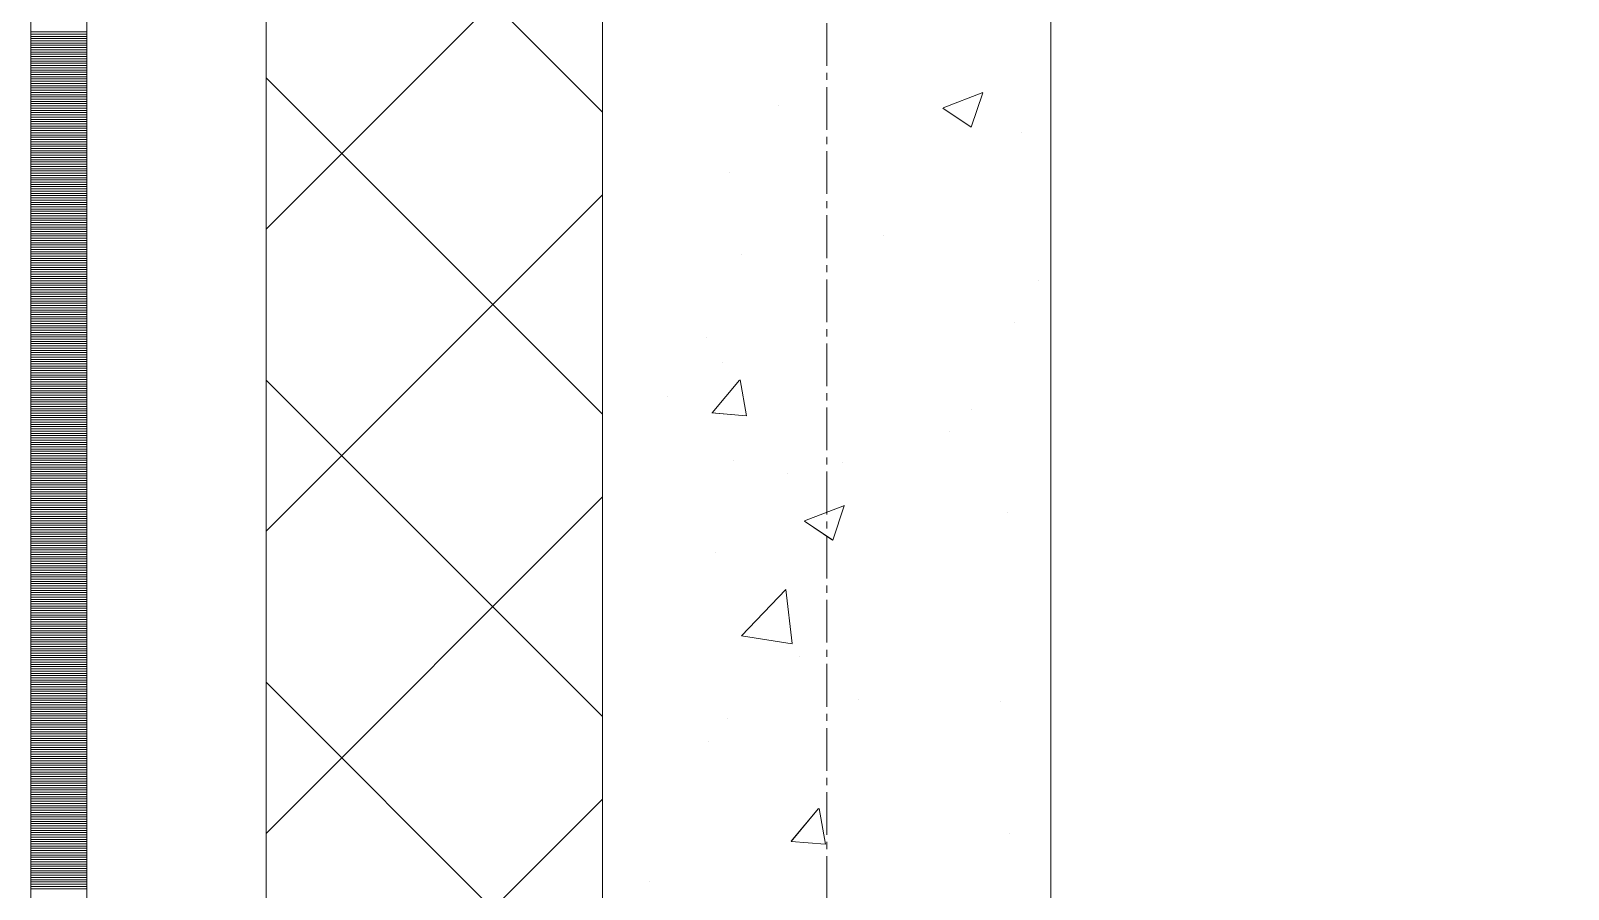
# Model space of a CAD drawing. Header units: millimetres. Extents: x 470010 to 1231400, y -134005 to 421770.
# Drawn here: x 672519 to 673204, y -26353 to -25970 of the extents above; entities that cross this region are included whole.
import ezdxf
from ezdxf.enums import TextEntityAlignment as Align

# ---------------------------------------------------------------- set-up
doc = ezdxf.new("R2010")
doc.units = ezdxf.units.MM
doc.linetypes.add('CENTER2', pattern=[28.575, 19.05, -3.175, 3.175, -3.175])
doc.linetypes.add('DASHED', pattern=[19.05, 12.7, -6.35])
doc.layers.get('Defpoints').update_dxf_attribs({"color": 140})
doc.layers.add('АР_Делит', color=120, linetype='Continuous', lineweight=0, plot=False)
for name, color, linetype, lineweight in [('АР_Стены ПЕНОблок', 52, 'Continuous', 20), ('АР_Тонкая', 254, 'Continuous', 5), ('АР_Утеплитель', 31, 'Continuous', 0), ('АР_Штриховка', 8, 'Continuous', 0)]:
    doc.layers.add(name, color=color, linetype=linetype, lineweight=lineweight)
doc.layers.add('РД_Оси_100', color=7, linetype='Continuous', lineweight=0, true_color=0x525252)
doc.styles.add('style1', font='ARIALN.TTF')

# ---------------------------------------------------------------- blocks, each defined once
blk = doc.blocks.new('СОШ_2200_АР_ОСИ_М100_28.05.24')
at = {"layer": 'АР_Делит', "color": 251, "linetype": 'DASHED', "true_color": 0x636466}
blk.add_lwpolyline([(114955, 135155), (114955, -355), (93595.036, -355), (93595.036, 13855), (94145, 13855), (94145, 68320), (66055, 68320), (66055, 13857.73), (83455, 13857.73), (83455, -355), (45245, -355), (45245, 13145), (44695, 13145), (44695, 26755), (45245, 26755), (45245, 68320), (20455, 68320), (20455, 26755), (27955, 26755), (27955, 13145), (-355, 13145), (-355, 100855)], dxfattribs=at)
at = {"layer": 'РД_Оси_100', "color": 251, "linetype": 'CENTER2', "true_color": 0x636466}
blk.add_line((0, -6155), (0, 139938.679), dxfattribs=at)
blk = doc.blocks.new('A$C9108343f')
at = {"layer": 'АР_Стены ПЕНОблок', "color": 18, "linetype": 'Continuous', "lineweight": 20, "true_color": 0x000000}
for p, q in [((7054.96, 97555), (7054.96, 21355)), ((7254.96, 21355), (7254.96, 97555))]:
    blk.add_line(p, q, dxfattribs=at)
at = {"layer": 'АР_Тонкая', "color": 18, "linetype": 'Continuous', "lineweight": 5, "true_color": 0x000000}
for p, q in [((6799.96, 97555), (6799.96, 21355)), ((6824.96, 97555), (6824.96, 21355)), ((6824.96, 21355), (6824.96, 97555)), ((6904.96, 21355), (6904.96, 97555))]:
    blk.add_line(p, q, dxfattribs=at)
at = {"layer": 'АР_Утеплитель', "color": 18, "linetype": 'Continuous', "lineweight": 0, "true_color": 0x000000}
for p, q in [((6904.96, 97555), (6904.96, 21355)), ((7054.96, 21355), (7054.96, 97555))]:
    blk.add_line(p, q, dxfattribs=at)
at = {"layer": 'АР_Штриховка', "color": 18, "linetype": 'Continuous', "lineweight": 0, "true_color": 0x000000}
for p, q in [((7054.96, 74359.94), (6904.96, 74509.94)), ((6904.96, 74307.8), (7054.96, 74457.8)), ((6799.96, 74395.75), (6824.96, 74395.75)), ((6799.96, 74394.75), (6824.96, 74394.75)), ((6799.96, 74393.75), (6824.96, 74393.75)), ((6799.96, 74392.75), (6824.96, 74392.75)), ((6799.96, 74391.75), (6824.96, 74391.75)), ((6799.96, 74390.75), (6824.96, 74390.75)), ((6799.96, 74389.75), (6824.96, 74389.75)), ((6799.96, 74388.75), (6824.96, 74388.75)), ((6799.96, 74387.75), (6824.96, 74387.75)), ((6799.96, 74386.75), (6824.96, 74386.75)), ((6799.96, 74385.75), (6824.96, 74385.75)), ((6799.96, 74384.75), (6824.96, 74384.75)), ((6799.96, 74383.75), (6824.96, 74383.75)), ((6799.96, 74382.75), (6824.96, 74382.75)), ((6799.96, 74381.75), (6824.96, 74381.75)), ((6799.96, 74380.75), (6824.96, 74380.75)), ((6799.96, 74379.75), (6824.96, 74379.75)), ((6799.96, 74378.75), (6824.96, 74378.75)), ((6799.96, 74377.75), (6824.96, 74377.75)), ((6799.96, 74376.75), (6824.96, 74376.75)), ((6799.96, 74375.75), (6824.96, 74375.75)), ((6799.96, 74374.75), (6824.96, 74374.75)), ((7054.96, 74225.24), (6904.96, 74375.24)), ((6799.96, 74373.75), (6824.96, 74373.75)), ((6799.96, 74372.75), (6824.96, 74372.75)), ((6799.96, 74371.75), (6824.96, 74371.75)), ((6799.96, 74370.75), (6824.96, 74370.75)), ((6799.96, 74369.75), (6824.96, 74369.75)), ((6799.96, 74368.75), (6824.96, 74368.75)), ((6799.96, 74367.75), (6824.96, 74367.75)), ((7206.85, 74361.93), (7224.64, 74368.76)), ((7219.43, 74353.25), (7224.58, 74368.6)), ((6799.96, 74366.75), (6824.96, 74366.75)), ((6799.96, 74365.75), (6824.96, 74365.75)), ((6799.96, 74364.75), (6824.96, 74364.75)), ((6799.96, 74363.75), (6824.96, 74363.75)), ((6799.96, 74362.75), (6824.96, 74362.75)), ((6799.96, 74361.75), (6824.96, 74361.75)), ((6799.96, 74360.75), (6824.96, 74360.75)), ((7133.36, 74362.78), (7133.36, 74362.78)), ((7206.78, 74361.78), (7219.42, 74353.26)), ((6799.96, 74359.75), (6824.96, 74359.75)), ((6799.96, 74358.75), (6824.96, 74358.75)), ((6799.96, 74357.75), (6824.96, 74357.75)), ((6799.96, 74356.75), (6824.96, 74356.75)), ((6799.96, 74355.75), (6824.96, 74355.75)), ((6799.96, 74354.75), (6824.96, 74354.75)), ((6799.96, 74353.75), (6824.96, 74353.75)), ((6799.96, 74352.75), (6824.96, 74352.75)), ((6799.96, 74351.75), (6824.96, 74351.75)), ((6799.96, 74350.75), (6824.96, 74350.75)), ((6799.96, 74349.75), (6824.96, 74349.75)), ((6799.96, 74348.75), (6824.96, 74348.75)), ((6799.96, 74347.75), (6824.96, 74347.75)), ((7241.9, 74350.75), (7241.9, 74350.75)), ((6799.96, 74346.75), (6824.96, 74346.75)), ((6799.96, 74345.75), (6824.96, 74345.75)), ((6799.96, 74344.75), (6824.96, 74344.75)), ((6799.96, 74343.75), (6824.96, 74343.75)), ((6799.96, 74342.75), (6824.96, 74342.75)), ((6799.96, 74341.75), (6824.96, 74341.75)), ((6799.96, 74340.75), (6824.96, 74340.75)), ((6799.96, 74339.75), (6824.96, 74339.75)), ((6799.96, 74338.75), (6824.96, 74338.75)), ((6799.96, 74337.75), (6824.96, 74337.75)), ((6799.96, 74336.75), (6824.96, 74336.75)), ((6799.96, 74335.75), (6824.96, 74335.75)), ((6799.96, 74334.75), (6824.96, 74334.75)), ((6799.96, 74333.75), (6824.96, 74333.75)), ((6799.96, 74332.75), (6824.96, 74332.75)), ((6799.96, 74331.75), (6824.96, 74331.75)), ((6799.96, 74330.75), (6824.96, 74330.75)), ((6799.96, 74329.75), (6824.96, 74329.75)), ((6799.96, 74328.75), (6824.96, 74328.75)), ((6799.96, 74327.75), (6824.96, 74327.75)), ((6799.96, 74326.75), (6824.96, 74326.75)), ((7111.49, 74332.86), (7111.49, 74332.86)), ((6799.96, 74325.75), (6824.96, 74325.75)), ((6799.96, 74324.75), (6824.96, 74324.75)), ((6799.96, 74323.75), (6824.96, 74323.75)), ((6799.96, 74322.75), (6824.96, 74322.75)), ((6799.96, 74321.75), (6824.96, 74321.75)), ((6799.96, 74320.75), (6824.96, 74320.75)), ((6799.96, 74319.75), (6824.96, 74319.75)), ((6904.96, 74173.1), (7054.96, 74323.1)), ((6799.96, 74318.75), (6824.96, 74318.75)), ((6799.96, 74317.75), (6824.96, 74317.75)), ((6799.96, 74316.75), (6824.96, 74316.75)), ((6799.96, 74315.75), (6824.96, 74315.75)), ((6799.96, 74314.75), (6824.96, 74314.75)), ((6799.96, 74313.75), (6824.96, 74313.75)), ((6799.96, 74312.75), (6824.96, 74312.75)), ((6799.96, 74311.75), (6824.96, 74311.75)), ((6799.96, 74310.75), (6824.96, 74310.75)), ((6799.96, 74309.75), (6824.96, 74309.75)), ((6799.96, 74308.75), (6824.96, 74308.75)), ((6799.96, 74307.75), (6824.96, 74307.75)), ((6799.96, 74306.75), (6824.96, 74306.75)), ((6799.96, 74305.75), (6824.96, 74305.75)), ((6799.96, 74304.75), (6824.96, 74304.75)), ((6799.96, 74303.75), (6824.96, 74303.75)), ((6799.96, 74302.75), (6824.96, 74302.75)), ((6799.96, 74301.75), (6824.96, 74301.75)), ((6799.96, 74300.75), (6824.96, 74300.75)), ((6799.96, 74299.75), (6824.96, 74299.75)), ((7180.37, 74305.01), (7180.37, 74305.01)), ((6799.96, 74298.75), (6824.96, 74298.75)), ((6799.96, 74297.75), (6824.96, 74297.75)), ((6799.96, 74296.75), (6824.96, 74296.75)), ((6799.96, 74295.75), (6824.96, 74295.75)), ((6799.96, 74294.75), (6824.96, 74294.75)), ((6799.96, 74293.75), (6824.96, 74293.75)), ((6799.96, 74292.75), (6824.96, 74292.75)), ((7116.78, 74296.64), (7116.78, 74296.64)), ((6799.96, 74291.75), (6824.96, 74291.75)), ((6799.96, 74290.75), (6824.96, 74290.75)), ((6799.96, 74289.75), (6824.96, 74289.75)), ((6799.96, 74288.75), (6824.96, 74288.75)), ((6799.96, 74287.75), (6824.96, 74287.75)), ((6799.96, 74286.75), (6824.96, 74286.75)), ((6799.96, 74285.75), (6824.96, 74285.75)), ((6799.96, 74284.75), (6824.96, 74284.75)), ((6799.96, 74283.75), (6824.96, 74283.75)), ((6799.96, 74282.75), (6824.96, 74282.75)), ((6799.96, 74281.75), (6824.96, 74281.75)), ((6799.96, 74280.75), (6824.96, 74280.75)), ((6799.96, 74279.75), (6824.96, 74279.75)), ((6799.96, 74278.75), (6824.96, 74278.75)), ((7249.3, 74284.95), (7249.3, 74284.95)), ((6799.96, 74277.75), (6824.96, 74277.75)), ((6799.96, 74276.75), (6824.96, 74276.75)), ((6799.96, 74275.75), (6824.96, 74275.75)), ((6799.96, 74274.75), (6824.96, 74274.75)), ((6799.96, 74273.75), (6824.96, 74273.75)), ((6799.96, 74272.75), (6824.96, 74272.75)), ((6799.96, 74271.75), (6824.96, 74271.75)), ((6799.96, 74270.75), (6824.96, 74270.75)), ((6799.96, 74269.75), (6824.96, 74269.75)), ((6799.96, 74268.75), (6824.96, 74268.75)), ((6799.96, 74267.75), (6824.96, 74267.75)), ((6799.96, 74266.75), (6824.96, 74266.75)), ((6799.96, 74265.75), (6824.96, 74265.75)), ((6799.96, 74264.75), (6824.96, 74264.75)), ((7238.81, 74266.19), (7238.81, 74266.19)), ((6799.96, 74263.75), (6824.96, 74263.75)), ((6799.96, 74262.75), (6824.96, 74262.75)), ((6799.96, 74261.75), (6824.96, 74261.75)), ((6799.96, 74260.75), (6824.96, 74260.75)), ((6799.96, 74259.75), (6824.96, 74259.75)), ((6799.96, 74258.75), (6824.96, 74258.75)), ((7101.17, 74259.52), (7101.17, 74259.52)), ((6799.96, 74257.75), (6824.96, 74257.75)), ((6799.96, 74256.75), (6824.96, 74256.75)), ((6799.96, 74255.75), (6824.96, 74255.75)), ((6799.96, 74254.75), (6824.96, 74254.75)), ((6799.96, 74253.75), (6824.96, 74253.75)), ((6799.96, 74252.75), (6824.96, 74252.75)), ((6799.96, 74251.75), (6824.96, 74251.75)), ((6799.96, 74250.75), (6824.96, 74250.75)), ((6799.96, 74249.75), (6824.96, 74249.75)), ((6799.96, 74248.75), (6824.96, 74248.75)), ((6799.96, 74247.75), (6824.96, 74247.75)), ((6799.96, 74246.75), (6824.96, 74246.75)), ((6799.96, 74245.75), (6824.96, 74245.75)), ((6799.96, 74244.75), (6824.96, 74244.75)), ((7108.4, 74248.31), (7108.4, 74248.31)), ((6799.96, 74243.75), (6824.96, 74243.75)), ((6799.96, 74242.75), (6824.96, 74242.75)), ((6799.96, 74241.75), (6824.96, 74241.75)), ((6799.96, 74240.75), (6824.96, 74240.75)), ((6799.96, 74239.75), (6824.96, 74239.75)), ((6799.96, 74238.75), (6824.96, 74238.75)), ((6799.96, 74237.75), (6824.96, 74237.75)), ((7054.96, 74090.53), (6904.96, 74240.53)), ((7103.8, 74225.92), (7116.04, 74240.51)), ((7119.23, 74224.63), (7116.3, 74240.55)), ((6799.96, 74236.75), (6824.96, 74236.75)), ((6799.96, 74235.75), (6824.96, 74235.75)), ((6799.96, 74234.75), (6824.96, 74234.75)), ((6799.96, 74233.75), (6824.96, 74233.75)), ((6799.96, 74232.75), (6824.96, 74232.75)), ((6799.96, 74231.75), (6824.96, 74231.75)), ((6799.96, 74230.75), (6824.96, 74230.75)), ((7083.9, 74232.99), (7083.9, 74232.99)), ((6799.96, 74229.75), (6824.96, 74229.75)), ((6799.96, 74228.75), (6824.96, 74228.75)), ((6799.96, 74227.75), (6824.96, 74227.75)), ((6799.96, 74226.75), (6824.96, 74226.75)), ((6799.96, 74225.75), (6824.96, 74225.75)), ((6799.96, 74224.75), (6824.96, 74224.75)), ((6799.96, 74223.75), (6824.96, 74223.75)), ((7103.8, 74225.91), (7118.98, 74224.59)), ((7219.49, 74227.26), (7219.49, 74227.26)), ((6799.96, 74222.75), (6824.96, 74222.75)), ((6799.96, 74221.75), (6824.96, 74221.75)), ((6799.96, 74220.75), (6824.96, 74220.75)), ((6799.96, 74219.75), (6824.96, 74219.75)), ((6799.96, 74218.75), (6824.96, 74218.75)), ((6799.96, 74217.75), (6824.96, 74217.75)), ((6799.96, 74216.75), (6824.96, 74216.75)), ((7209.75, 74217.5), (7209.75, 74217.5)), ((6799.96, 74215.75), (6824.96, 74215.75)), ((6799.96, 74214.75), (6824.96, 74214.75)), ((6799.96, 74213.75), (6824.96, 74213.75)), ((6799.96, 74212.75), (6824.96, 74212.75)), ((6799.96, 74211.75), (6824.96, 74211.75)), ((6799.96, 74210.75), (6824.96, 74210.75)), ((6799.96, 74209.75), (6824.96, 74209.75)), ((6799.96, 74208.75), (6824.96, 74208.75)), ((6799.96, 74207.75), (6824.96, 74207.75)), ((6799.96, 74206.75), (6824.96, 74206.75)), ((6799.96, 74205.75), (6824.96, 74205.75)), ((6799.96, 74204.75), (6824.96, 74204.75)), ((6799.96, 74203.75), (6824.96, 74203.75)), ((7113.55, 74204.83), (7113.55, 74204.83)), ((7162.03, 74203.75), (7162.03, 74203.75)), ((6799.96, 74202.75), (6824.96, 74202.75)), ((6799.96, 74201.75), (6824.96, 74201.75)), ((6799.96, 74200.75), (6824.96, 74200.75)), ((6799.96, 74199.75), (6824.96, 74199.75)), ((6799.96, 74198.75), (6824.96, 74198.75)), ((6799.96, 74197.75), (6824.96, 74197.75)), ((6799.96, 74196.75), (6824.96, 74196.75)), ((7137.45, 74198.87), (7137.45, 74198.87)), ((6799.96, 74195.75), (6824.96, 74195.75)), ((6799.96, 74194.75), (6824.96, 74194.75)), ((6799.96, 74193.75), (6824.96, 74193.75)), ((6799.96, 74192.75), (6824.96, 74192.75)), ((6799.96, 74191.75), (6824.96, 74191.75)), ((6799.96, 74190.75), (6824.96, 74190.75)), ((6799.96, 74189.75), (6824.96, 74189.75)), ((6799.96, 74188.75), (6824.96, 74188.75)), ((6799.96, 74187.75), (6824.96, 74187.75)), ((6799.96, 74186.75), (6824.96, 74186.75)), ((6799.96, 74185.75), (6824.96, 74185.75)), ((6799.96, 74184.75), (6824.96, 74184.75)), ((6799.96, 74183.75), (6824.96, 74183.75)), ((6799.96, 74182.75), (6824.96, 74182.75)), ((6904.96, 74038.39), (7054.96, 74188.39)), ((7145.05, 74177.74), (7162.84, 74184.57)), ((7157.63, 74169.06), (7162.78, 74184.41)), ((6799.96, 74181.75), (6824.96, 74181.75)), ((6799.96, 74180.75), (6824.96, 74180.75)), ((6799.96, 74179.75), (6824.96, 74179.75)), ((6799.96, 74178.75), (6824.96, 74178.75)), ((6799.96, 74177.75), (6824.96, 74177.75)), ((6799.96, 74176.75), (6824.96, 74176.75)), ((6799.96, 74175.75), (6824.96, 74175.75)), ((7144.98, 74177.59), (7157.62, 74169.07)), ((7235.72, 74181.64), (7235.72, 74181.64)), ((6799.96, 74174.75), (6824.96, 74174.75)), ((6799.96, 74173.75), (6824.96, 74173.75)), ((6799.96, 74172.75), (6824.96, 74172.75)), ((6799.96, 74171.75), (6824.96, 74171.75)), ((6799.96, 74170.75), (6824.96, 74170.75)), ((6799.96, 74169.75), (6824.96, 74169.75)), ((6799.96, 74168.75), (6824.96, 74168.75)), ((6799.96, 74167.75), (6824.96, 74167.75)), ((6799.96, 74166.75), (6824.96, 74166.75)), ((6799.96, 74165.75), (6824.96, 74165.75)), ((6799.96, 74164.75), (6824.96, 74164.75)), ((6799.96, 74163.75), (6824.96, 74163.75)), ((6799.96, 74162.75), (6824.96, 74162.75)), ((7105.31, 74163.75), (7105.31, 74163.75)), ((6799.96, 74161.75), (6824.96, 74161.75)), ((6799.96, 74160.75), (6824.96, 74160.75)), ((6799.96, 74159.75), (6824.96, 74159.75)), ((6799.96, 74158.75), (6824.96, 74158.75)), ((6799.96, 74157.75), (6824.96, 74157.75)), ((6799.96, 74156.75), (6824.96, 74156.75)), ((6799.96, 74155.75), (6824.96, 74155.75)), ((6799.96, 74154.75), (6824.96, 74154.75)), ((6799.96, 74153.75), (6824.96, 74153.75)), ((6799.96, 74152.75), (6824.96, 74152.75)), ((6799.96, 74151.75), (6824.96, 74151.75)), ((6799.96, 74150.75), (6824.96, 74150.75)), ((6799.96, 74149.75), (6824.96, 74149.75)), ((6799.96, 74148.75), (6824.96, 74148.75)), ((6799.96, 74147.75), (6824.96, 74147.75)), ((6799.96, 74146.75), (6824.96, 74146.75)), ((6799.96, 74145.75), (6824.96, 74145.75)), ((6799.96, 74144.75), (6824.96, 74144.75)), ((6799.96, 74143.75), (6824.96, 74143.75)), ((6799.96, 74142.75), (6824.96, 74142.75)), ((6799.96, 74141.75), (6824.96, 74141.75)), ((7116.94, 74126.55), (7136.72, 74147.17)), ((7139.6, 74123.05), (7136.79, 74147.17)), ((6799.96, 74140.75), (6824.96, 74140.75)), ((6799.96, 74139.75), (6824.96, 74139.75)), ((6799.96, 74138.75), (6824.96, 74138.75)), ((6799.96, 74137.75), (6824.96, 74137.75)), ((6799.96, 74136.75), (6824.96, 74136.75)), ((6799.96, 74135.75), (6824.96, 74135.75)), ((6799.96, 74134.75), (6824.96, 74134.75)), ((6799.96, 74133.75), (6824.96, 74133.75)), ((6799.96, 74132.75), (6824.96, 74132.75)), ((6799.96, 74131.75), (6824.96, 74131.75)), ((6799.96, 74130.75), (6824.96, 74130.75)), ((6799.96, 74129.75), (6824.96, 74129.75)), ((6799.96, 74128.75), (6824.96, 74128.75)), ((6799.96, 74127.75), (6824.96, 74127.75)), ((6799.96, 74126.75), (6824.96, 74126.75)), ((6799.96, 74125.75), (6824.96, 74125.75)), ((6799.96, 74124.75), (6824.96, 74124.75)), ((6799.96, 74123.75), (6824.96, 74123.75)), ((6799.96, 74122.75), (6824.96, 74122.75)), ((6799.96, 74121.75), (6824.96, 74121.75)), ((6799.96, 74120.75), (6824.96, 74120.75)), ((7116.99, 74126.44), (7139.58, 74122.93)), ((6799.96, 74119.75), (6824.96, 74119.75)), ((6799.96, 74118.75), (6824.96, 74118.75)), ((6799.96, 74117.75), (6824.96, 74117.75)), ((6799.96, 74116.75), (6824.96, 74116.75)), ((6799.96, 74115.75), (6824.96, 74115.75)), ((6799.96, 74114.75), (6824.96, 74114.75)), ((7142.93, 74117.32), (7142.93, 74117.32)), ((6799.96, 74113.75), (6824.96, 74113.75)), ((6799.96, 74112.75), (6824.96, 74112.75)), ((6799.96, 74111.75), (6824.96, 74111.75)), ((6799.96, 74110.75), (6824.96, 74110.75)), ((6799.96, 74109.75), (6824.96, 74109.75)), ((6799.96, 74108.75), (6824.96, 74108.75)), ((6799.96, 74107.75), (6824.96, 74107.75)), ((6799.96, 74106.75), (6824.96, 74106.75)), ((6799.96, 74105.75), (6824.96, 74105.75)), ((6799.96, 74104.75), (6824.96, 74104.75)), ((6799.96, 74103.75), (6824.96, 74103.75)), ((6799.96, 74102.75), (6824.96, 74102.75)), ((6799.96, 74101.75), (6824.96, 74101.75)), ((6799.96, 74100.75), (6824.96, 74100.75)), ((7054.96, 73955.83), (6904.96, 74105.83)), ((6799.96, 74099.75), (6824.96, 74099.75)), ((6799.96, 74098.75), (6824.96, 74098.75)), ((6799.96, 74097.75), (6824.96, 74097.75)), ((6799.96, 74096.75), (6824.96, 74096.75)), ((6799.96, 74095.75), (6824.96, 74095.75)), ((6799.96, 74094.75), (6824.96, 74094.75)), ((6799.96, 74093.75), (6824.96, 74093.75)), ((7168.95, 74098.15), (7168.95, 74098.15)), ((7232.63, 74097.08), (7232.63, 74097.08)), ((6799.96, 74092.75), (6824.96, 74092.75)), ((6799.96, 74091.75), (6824.96, 74091.75)), ((6799.96, 74090.75), (6824.96, 74090.75)), ((6799.96, 74089.75), (6824.96, 74089.75)), ((6799.96, 74088.75), (6824.96, 74088.75)), ((6799.96, 74087.75), (6824.96, 74087.75)), ((6799.96, 74086.75), (6824.96, 74086.75)), ((7110.91, 74089.44), (7110.91, 74089.44)), ((6799.96, 74085.75), (6824.96, 74085.75)), ((6799.96, 74084.75), (6824.96, 74084.75)), ((6799.96, 74083.75), (6824.96, 74083.75)), ((6799.96, 74082.75), (6824.96, 74082.75)), ((6799.96, 74081.75), (6824.96, 74081.75)), ((6799.96, 74080.75), (6824.96, 74080.75)), ((6799.96, 74079.75), (6824.96, 74079.75)), ((6799.96, 74078.75), (6824.96, 74078.75)), ((6799.96, 74077.75), (6824.96, 74077.75)), ((6799.96, 74076.75), (6824.96, 74076.75)), ((6799.96, 74075.75), (6824.96, 74075.75)), ((6799.96, 74074.75), (6824.96, 74074.75)), ((6799.96, 74073.75), (6824.96, 74073.75)), ((6799.96, 74072.75), (6824.96, 74072.75)), ((7102.22, 74079.2), (7102.22, 74079.2)), ((6799.96, 74071.75), (6824.96, 74071.75)), ((6799.96, 74070.75), (6824.96, 74070.75)), ((6799.96, 74069.75), (6824.96, 74069.75)), ((6799.96, 74068.75), (6824.96, 74068.75)), ((6799.96, 74067.75), (6824.96, 74067.75)), ((6799.96, 74066.75), (6824.96, 74066.75)), ((6799.96, 74065.75), (6824.96, 74065.75)), ((6799.96, 74064.75), (6824.96, 74064.75)), ((6799.96, 74063.75), (6824.96, 74063.75)), ((6799.96, 74062.75), (6824.96, 74062.75)), ((6799.96, 74061.75), (6824.96, 74061.75)), ((6799.96, 74060.75), (6824.96, 74060.75)), ((6799.96, 74059.75), (6824.96, 74059.75)), ((6799.96, 74058.75), (6824.96, 74058.75)), ((6799.96, 74057.75), (6824.96, 74057.75)), ((6799.96, 74056.75), (6824.96, 74056.75)), ((6799.96, 74055.75), (6824.96, 74055.75)), ((6799.96, 74054.75), (6824.96, 74054.75)), ((6799.96, 74053.75), (6824.96, 74053.75)), ((6799.96, 74052.75), (6824.96, 74052.75)), ((6904.96, 73903.69), (7054.96, 74053.69)), ((6799.96, 74051.75), (6824.96, 74051.75)), ((6799.96, 74050.75), (6824.96, 74050.75)), ((6799.96, 74049.75), (6824.96, 74049.75)), ((6799.96, 74048.75), (6824.96, 74048.75)), ((6799.96, 74047.75), (6824.96, 74047.75)), ((6799.96, 74046.75), (6824.96, 74046.75)), ((6799.96, 74045.75), (6824.96, 74045.75)), ((7139.04, 74034.86), (7151.29, 74049.45)), ((7154.48, 74033.58), (7151.54, 74049.5)), ((6799.96, 74044.75), (6824.96, 74044.75)), ((6799.96, 74043.75), (6824.96, 74043.75)), ((6799.96, 74042.75), (6824.96, 74042.75)), ((6799.96, 74041.75), (6824.96, 74041.75)), ((6799.96, 74040.75), (6824.96, 74040.75)), ((6799.96, 74039.75), (6824.96, 74039.75)), ((6799.96, 74038.75), (6824.96, 74038.75)), ((6799.96, 74037.75), (6824.96, 74037.75)), ((6799.96, 74036.75), (6824.96, 74036.75)), ((6799.96, 74035.75), (6824.96, 74035.75)), ((6799.96, 74034.75), (6824.96, 74034.75)), ((6799.96, 74033.75), (6824.96, 74033.75)), ((6799.96, 74032.75), (6824.96, 74032.75)), ((6799.96, 74031.75), (6824.96, 74031.75)), ((7139.04, 74034.86), (7154.22, 74033.53)), ((7236.52, 74038.25), (7236.52, 74038.25)), ((6799.96, 74030.75), (6824.96, 74030.75)), ((6799.96, 74029.75), (6824.96, 74029.75)), ((6799.96, 74028.75), (6824.96, 74028.75)), ((6799.96, 74027.75), (6824.96, 74027.75)), ((6799.96, 74026.75), (6824.96, 74026.75)), ((6799.96, 74025.75), (6824.96, 74025.75)), ((6799.96, 74024.75), (6824.96, 74024.75)), ((6799.96, 74023.75), (6824.96, 74023.75)), ((6799.96, 74022.75), (6824.96, 74022.75)), ((6799.96, 74021.75), (6824.96, 74021.75)), ((6799.96, 74020.75), (6824.96, 74020.75)), ((6799.96, 74019.75), (6824.96, 74019.75)), ((6799.96, 74018.75), (6824.96, 74018.75)), ((6799.96, 74017.75), (6824.96, 74017.75)), ((6799.96, 74016.75), (6824.96, 74016.75)), ((6799.96, 74015.75), (6824.96, 74015.75)), ((6799.96, 74014.75), (6824.96, 74014.75)), ((6799.96, 74013.75), (6824.96, 74013.75)), ((7076.11, 74017.13), (7076.11, 74017.13))]:
    blk.add_line(p, q, dxfattribs=at)
at = {"layer": 'РД_Оси_100'}
blk.add_blockref('СОШ_2200_АР_ОСИ_М100_28.05.24', (7154.96, 6755), dxfattribs=at)
at = {"layer": 'Defpoints', "color": 18, "true_color": 0x000000, "style": 'style1'}
for p in [(143949.34, 316089.12), (143974.98, 281639.5), (143890.4, 273244.71), (143839.99, 264276.81), (143967.75, 254892.38), (12251.96, 104178.14), (12382.58, 96023.14)]:
    blk.add_attdef('АР-ПОМЕЩЕНИЕ:НАИМЕНОВАНИЕ', text='', height=100, dxfattribs=at).set_placement(p, align=Align.MIDDLE)
at = {"layer": 'Defpoints', "color": 18, "true_color": 0x000000, "style": 'style1', "flags": 8}
for p in [(143951.3, 279099.09), (143848.34, 269251.11), (143875.33, 260094.25), (144049.74, 250824.7), (163419.28, 238153.36), (155897.46, 237965.97), (183037.2, 237965.97), (143342.94, 237876.19)]:
    blk.add_attdef('АР-ПОМЕЩЕНИЕ:НАИМЕНОВАНИЕ', text='', height=100, dxfattribs=at).set_placement(p, align=Align.MIDDLE)

msp = doc.modelspace()

# ---------------------------------------------------------------- linework, layer by layer
at = {"layer": 'АР_Стены ПЕНОблок', "color": 18, "linetype": 'Continuous', "lineweight": 20, "true_color": 0x000000}
for p, q in [((672773.57, -2811.242), (672773.57, -79011.242)), ((672973.57, -79011.242), (672973.57, -2811.242))]:
    msp.add_line(p, q, dxfattribs=at)
at = {"layer": 'АР_Тонкая', "color": 18, "linetype": 'Continuous', "lineweight": 5, "true_color": 0x000000}
for p, q in [((672518.57, -2811.242), (672518.57, -79011.242)), ((672543.57, -2811.242), (672543.57, -79011.242)), ((672543.57, -79011.242), (672543.57, -2811.242)), ((672623.57, -79011.242), (672623.57, -2811.242))]:
    msp.add_line(p, q, dxfattribs=at)
at = {"layer": 'АР_Утеплитель', "color": 18, "linetype": 'Continuous', "lineweight": 0, "true_color": 0x000000}
for p, q in [((672623.57, -2811.242), (672623.57, -79011.242)), ((672773.57, -79011.242), (672773.57, -2811.242))]:
    msp.add_line(p, q, dxfattribs=at)
at = {"layer": 'АР_Штриховка', "color": 18, "linetype": 'Continuous', "lineweight": 0, "true_color": 0x000000}
for p, q in [((672773.57, -26006.303), (672623.57, -25856.303)), ((672623.57, -26058.439), (672773.57, -25908.439)), ((672518.57, -25970.492), (672543.57, -25970.492)), ((672518.57, -25971.492), (672543.57, -25971.492)), ((672518.57, -25972.492), (672543.57, -25972.492)), ((672518.57, -25973.492), (672543.57, -25973.492)), ((672518.57, -25974.492), (672543.57, -25974.492)), ((672518.57, -25975.492), (672543.57, -25975.492)), ((672518.57, -25976.492), (672543.57, -25976.492)), ((672518.57, -25977.492), (672543.57, -25977.492)), ((672518.57, -25978.492), (672543.57, -25978.492)), ((672518.57, -25979.492), (672543.57, -25979.492)), ((672518.57, -25980.492), (672543.57, -25980.492)), ((672518.57, -25981.492), (672543.57, -25981.492)), ((672518.57, -25982.492), (672543.57, -25982.492)), ((672518.57, -25983.492), (672543.57, -25983.492)), ((672518.57, -25984.492), (672543.57, -25984.492)), ((672518.57, -25985.492), (672543.57, -25985.492)), ((672518.57, -25986.492), (672543.57, -25986.492)), ((672518.57, -25987.492), (672543.57, -25987.492)), ((672518.57, -25988.492), (672543.57, -25988.492)), ((672518.57, -25989.492), (672543.57, -25989.492)), ((672518.57, -25990.492), (672543.57, -25990.492)), ((672518.57, -25991.492), (672543.57, -25991.492)), ((672518.57, -25992.492), (672543.57, -25992.492)), ((672518.57, -25993.492), (672543.57, -25993.492)), ((672518.57, -25994.492), (672543.57, -25994.492)), ((672518.57, -25995.492), (672543.57, -25995.492)), ((672773.57, -26141.006), (672623.57, -25991.006)), ((672518.57, -25996.492), (672543.57, -25996.492)), ((672518.57, -25997.492), (672543.57, -25997.492)), ((672518.57, -25998.492), (672543.57, -25998.492)), ((672518.57, -25999.492), (672543.57, -25999.492)), ((672518.57, -26000.492), (672543.57, -26000.492)), ((672518.57, -26001.492), (672543.57, -26001.492)), ((672518.57, -26002.492), (672543.57, -26002.492)), ((672925.465, -26004.311), (672943.249, -25997.484)), ((672938.045, -26012.991), (672943.195, -25997.642)), ((672518.57, -26003.492), (672543.57, -26003.492)), ((672518.57, -26004.492), (672543.57, -26004.492)), ((672518.57, -26005.492), (672543.57, -26005.492)), ((672518.57, -26006.492), (672543.57, -26006.492)), ((672518.57, -26007.492), (672543.57, -26007.492)), ((672518.57, -26008.492), (672543.57, -26008.492)), ((672518.57, -26009.492), (672543.57, -26009.492)), ((672925.395, -26004.464), (672938.03, -26012.986)), ((672518.57, -26010.492), (672543.57, -26010.492)), ((672518.57, -26011.492), (672543.57, -26011.492)), ((672518.57, -26012.492), (672543.57, -26012.492)), ((672518.57, -26013.492), (672543.57, -26013.492)), ((672518.57, -26014.492), (672543.57, -26014.492)), ((672518.57, -26015.492), (672543.57, -26015.492)), ((672518.57, -26016.492), (672543.57, -26016.492)), ((672518.57, -26017.492), (672543.57, -26017.492)), ((672518.57, -26018.492), (672543.57, -26018.492)), ((672518.57, -26019.492), (672543.57, -26019.492)), ((672518.57, -26020.492), (672543.57, -26020.492)), ((672518.57, -26021.492), (672543.57, -26021.492)), ((672518.57, -26022.492), (672543.57, -26022.492)), ((672518.57, -26023.492), (672543.57, -26023.492)), ((672518.57, -26024.492), (672543.57, -26024.492)), ((672518.57, -26025.492), (672543.57, -26025.492)), ((672518.57, -26026.492), (672543.57, -26026.492)), ((672518.57, -26027.492), (672543.57, -26027.492)), ((672518.57, -26028.492), (672543.57, -26028.492)), ((672518.57, -26029.492), (672543.57, -26029.492)), ((672518.57, -26030.492), (672543.57, -26030.492)), ((672518.57, -26031.492), (672543.57, -26031.492)), ((672518.57, -26032.492), (672543.57, -26032.492)), ((672518.57, -26033.492), (672543.57, -26033.492)), ((672518.57, -26034.492), (672543.57, -26034.492)), ((672518.57, -26035.492), (672543.57, -26035.492)), ((672518.57, -26036.492), (672543.57, -26036.492)), ((672518.57, -26037.492), (672543.57, -26037.492)), ((672518.57, -26038.492), (672543.57, -26038.492)), ((672518.57, -26039.492), (672543.57, -26039.492)), ((672518.57, -26040.492), (672543.57, -26040.492)), ((672518.57, -26041.492), (672543.57, -26041.492)), ((672518.57, -26042.492), (672543.57, -26042.492)), ((672518.57, -26043.492), (672543.57, -26043.492)), ((672623.57, -26193.143), (672773.57, -26043.143)), ((672518.57, -26044.492), (672543.57, -26044.492)), ((672518.57, -26045.492), (672543.57, -26045.492)), ((672518.57, -26046.492), (672543.57, -26046.492)), ((672518.57, -26047.492), (672543.57, -26047.492)), ((672518.57, -26048.492), (672543.57, -26048.492)), ((672518.57, -26049.492), (672543.57, -26049.492)), ((672518.57, -26050.492), (672543.57, -26050.492)), ((672518.57, -26051.492), (672543.57, -26051.492)), ((672518.57, -26052.492), (672543.57, -26052.492)), ((672518.57, -26053.492), (672543.57, -26053.492)), ((672518.57, -26054.492), (672543.57, -26054.492)), ((672518.57, -26055.492), (672543.57, -26055.492)), ((672518.57, -26056.492), (672543.57, -26056.492)), ((672518.57, -26057.492), (672543.57, -26057.492)), ((672518.57, -26058.492), (672543.57, -26058.492)), ((672518.57, -26059.492), (672543.57, -26059.492)), ((672518.57, -26060.492), (672543.57, -26060.492)), ((672518.57, -26061.492), (672543.57, -26061.492)), ((672518.57, -26062.492), (672543.57, -26062.492)), ((672518.57, -26063.492), (672543.57, -26063.492)), ((672518.57, -26064.492), (672543.57, -26064.492)), ((672518.57, -26065.492), (672543.57, -26065.492)), ((672518.57, -26066.492), (672543.57, -26066.492)), ((672518.57, -26067.492), (672543.57, -26067.492)), ((672518.57, -26068.492), (672543.57, -26068.492)), ((672518.57, -26069.492), (672543.57, -26069.492)), ((672518.57, -26070.492), (672543.57, -26070.492)), ((672518.57, -26071.492), (672543.57, -26071.492)), ((672518.57, -26072.492), (672543.57, -26072.492)), ((672518.57, -26073.492), (672543.57, -26073.492)), ((672518.57, -26074.492), (672543.57, -26074.492)), ((672518.57, -26075.492), (672543.57, -26075.492)), ((672518.57, -26076.492), (672543.57, -26076.492)), ((672518.57, -26077.492), (672543.57, -26077.492)), ((672518.57, -26078.492), (672543.57, -26078.492)), ((672518.57, -26079.492), (672543.57, -26079.492)), ((672518.57, -26080.492), (672543.57, -26080.492)), ((672518.57, -26081.492), (672543.57, -26081.492)), ((672518.57, -26082.492), (672543.57, -26082.492)), ((672518.57, -26083.492), (672543.57, -26083.492)), ((672518.57, -26084.492), (672543.57, -26084.492)), ((672518.57, -26085.492), (672543.57, -26085.492)), ((672518.57, -26086.492), (672543.57, -26086.492)), ((672518.57, -26087.492), (672543.57, -26087.492)), ((672518.57, -26088.492), (672543.57, -26088.492)), ((672518.57, -26089.492), (672543.57, -26089.492)), ((672518.57, -26090.492), (672543.57, -26090.492)), ((672518.57, -26091.492), (672543.57, -26091.492)), ((672518.57, -26092.492), (672543.57, -26092.492)), ((672518.57, -26093.492), (672543.57, -26093.492)), ((672518.57, -26094.492), (672543.57, -26094.492)), ((672518.57, -26095.492), (672543.57, -26095.492)), ((672518.57, -26096.492), (672543.57, -26096.492)), ((672518.57, -26097.492), (672543.57, -26097.492)), ((672518.57, -26098.492), (672543.57, -26098.492)), ((672518.57, -26099.492), (672543.57, -26099.492)), ((672518.57, -26100.492), (672543.57, -26100.492)), ((672518.57, -26101.492), (672543.57, -26101.492)), ((672518.57, -26102.492), (672543.57, -26102.492)), ((672518.57, -26103.492), (672543.57, -26103.492)), ((672518.57, -26104.492), (672543.57, -26104.492)), ((672518.57, -26105.492), (672543.57, -26105.492)), ((672518.57, -26106.492), (672543.57, -26106.492)), ((672518.57, -26107.492), (672543.57, -26107.492)), ((672518.57, -26108.492), (672543.57, -26108.492)), ((672518.57, -26109.492), (672543.57, -26109.492)), ((672518.57, -26110.492), (672543.57, -26110.492)), ((672518.57, -26111.492), (672543.57, -26111.492)), ((672518.57, -26112.492), (672543.57, -26112.492)), ((672518.57, -26113.492), (672543.57, -26113.492)), ((672518.57, -26114.492), (672543.57, -26114.492)), ((672518.57, -26115.492), (672543.57, -26115.492)), ((672518.57, -26116.492), (672543.57, -26116.492)), ((672518.57, -26117.492), (672543.57, -26117.492)), ((672518.57, -26118.492), (672543.57, -26118.492)), ((672518.57, -26119.492), (672543.57, -26119.492)), ((672518.57, -26120.492), (672543.57, -26120.492)), ((672518.57, -26121.492), (672543.57, -26121.492)), ((672518.57, -26122.492), (672543.57, -26122.492)), ((672518.57, -26123.492), (672543.57, -26123.492)), ((672518.57, -26124.492), (672543.57, -26124.492)), ((672518.57, -26125.492), (672543.57, -26125.492)), ((672773.57, -26275.71), (672623.57, -26125.71)), ((672822.411, -26140.324), (672834.656, -26125.73)), ((672837.845, -26141.61), (672834.908, -26125.688)), ((672518.57, -26126.492), (672543.57, -26126.492)), ((672518.57, -26127.492), (672543.57, -26127.492)), ((672518.57, -26128.492), (672543.57, -26128.492)), ((672518.57, -26129.492), (672543.57, -26129.492)), ((672518.57, -26130.492), (672543.57, -26130.492)), ((672518.57, -26131.492), (672543.57, -26131.492)), ((672518.57, -26132.492), (672543.57, -26132.492)), ((672518.57, -26133.492), (672543.57, -26133.492)), ((672518.57, -26134.492), (672543.57, -26134.492)), ((672518.57, -26135.492), (672543.57, -26135.492)), ((672518.57, -26136.492), (672543.57, -26136.492)), ((672518.57, -26137.492), (672543.57, -26137.492)), ((672518.57, -26138.492), (672543.57, -26138.492)), ((672518.57, -26139.492), (672543.57, -26139.492)), ((672518.57, -26140.492), (672543.57, -26140.492)), ((672518.57, -26141.492), (672543.57, -26141.492)), ((672518.57, -26142.492), (672543.57, -26142.492)), ((672518.57, -26143.492), (672543.57, -26143.492)), ((672518.57, -26144.492), (672543.57, -26144.492)), ((672518.57, -26145.492), (672543.57, -26145.492)), ((672518.57, -26146.492), (672543.57, -26146.492)), ((672822.41, -26140.328), (672837.592, -26141.656)), ((672518.57, -26147.492), (672543.57, -26147.492)), ((672518.57, -26148.492), (672543.57, -26148.492)), ((672518.57, -26149.492), (672543.57, -26149.492)), ((672518.57, -26150.492), (672543.57, -26150.492)), ((672518.57, -26151.492), (672543.57, -26151.492)), ((672518.57, -26152.492), (672543.57, -26152.492)), ((672518.57, -26153.492), (672543.57, -26153.492)), ((672518.57, -26154.492), (672543.57, -26154.492)), ((672518.57, -26155.492), (672543.57, -26155.492)), ((672518.57, -26156.492), (672543.57, -26156.492)), ((672518.57, -26157.492), (672543.57, -26157.492)), ((672518.57, -26158.492), (672543.57, -26158.492)), ((672518.57, -26159.492), (672543.57, -26159.492)), ((672518.57, -26160.492), (672543.57, -26160.492)), ((672518.57, -26161.492), (672543.57, -26161.492)), ((672518.57, -26162.492), (672543.57, -26162.492)), ((672518.57, -26163.492), (672543.57, -26163.492)), ((672518.57, -26164.492), (672543.57, -26164.492)), ((672518.57, -26165.492), (672543.57, -26165.492)), ((672518.57, -26166.492), (672543.57, -26166.492)), ((672518.57, -26167.492), (672543.57, -26167.492)), ((672518.57, -26168.492), (672543.57, -26168.492)), ((672518.57, -26169.492), (672543.57, -26169.492)), ((672518.57, -26170.492), (672543.57, -26170.492)), ((672518.57, -26171.492), (672543.57, -26171.492)), ((672518.57, -26172.492), (672543.57, -26172.492)), ((672518.57, -26173.492), (672543.57, -26173.492)), ((672518.57, -26174.492), (672543.57, -26174.492)), ((672518.57, -26175.492), (672543.57, -26175.492)), ((672518.57, -26176.492), (672543.57, -26176.492)), ((672518.57, -26177.492), (672543.57, -26177.492)), ((672518.57, -26178.492), (672543.57, -26178.492)), ((672518.57, -26179.492), (672543.57, -26179.492)), ((672518.57, -26180.492), (672543.57, -26180.492)), ((672623.57, -26327.847), (672773.57, -26177.847)), ((672518.57, -26181.492), (672543.57, -26181.492)), ((672518.57, -26182.492), (672543.57, -26182.492)), ((672518.57, -26183.492), (672543.57, -26183.492)), ((672518.57, -26184.492), (672543.57, -26184.492)), ((672518.57, -26185.492), (672543.57, -26185.492)), ((672518.57, -26186.492), (672543.57, -26186.492)), ((672518.57, -26187.492), (672543.57, -26187.492)), ((672863.663, -26188.499), (672881.447, -26181.672)), ((672876.243, -26197.179), (672881.393, -26181.83)), ((672518.57, -26188.492), (672543.57, -26188.492)), ((672518.57, -26189.492), (672543.57, -26189.492)), ((672518.57, -26190.492), (672543.57, -26190.492)), ((672518.57, -26191.492), (672543.57, -26191.492)), ((672518.57, -26192.492), (672543.57, -26192.492)), ((672518.57, -26193.492), (672543.57, -26193.492)), ((672518.57, -26194.492), (672543.57, -26194.492)), ((672863.593, -26188.652), (672876.228, -26197.174)), ((672518.57, -26195.492), (672543.57, -26195.492)), ((672518.57, -26196.492), (672543.57, -26196.492)), ((672518.57, -26197.492), (672543.57, -26197.492)), ((672518.57, -26198.492), (672543.57, -26198.492)), ((672518.57, -26199.492), (672543.57, -26199.492)), ((672518.57, -26200.492), (672543.57, -26200.492)), ((672518.57, -26201.492), (672543.57, -26201.492)), ((672518.57, -26202.492), (672543.57, -26202.492)), ((672518.57, -26203.492), (672543.57, -26203.492)), ((672518.57, -26204.492), (672543.57, -26204.492)), ((672518.57, -26205.492), (672543.57, -26205.492)), ((672518.57, -26206.492), (672543.57, -26206.492)), ((672518.57, -26207.492), (672543.57, -26207.492)), ((672518.57, -26208.492), (672543.57, -26208.492)), ((672518.57, -26209.492), (672543.57, -26209.492)), ((672518.57, -26210.492), (672543.57, -26210.492)), ((672518.57, -26211.492), (672543.57, -26211.492)), ((672518.57, -26212.492), (672543.57, -26212.492)), ((672518.57, -26213.492), (672543.57, -26213.492)), ((672518.57, -26214.492), (672543.57, -26214.492)), ((672518.57, -26215.492), (672543.57, -26215.492)), ((672518.57, -26216.492), (672543.57, -26216.492)), ((672518.57, -26217.492), (672543.57, -26217.492)), ((672518.57, -26218.492), (672543.57, -26218.492)), ((672518.57, -26219.492), (672543.57, -26219.492)), ((672518.57, -26220.492), (672543.57, -26220.492)), ((672518.57, -26221.492), (672543.57, -26221.492)), ((672835.551, -26239.694), (672855.335, -26219.076)), ((672858.213, -26243.19), (672855.406, -26219.067)), ((672518.57, -26222.492), (672543.57, -26222.492)), ((672518.57, -26223.492), (672543.57, -26223.492)), ((672518.57, -26224.492), (672543.57, -26224.492)), ((672518.57, -26225.492), (672543.57, -26225.492)), ((672518.57, -26226.492), (672543.57, -26226.492)), ((672518.57, -26227.492), (672543.57, -26227.492)), ((672518.57, -26228.492), (672543.57, -26228.492)), ((672518.57, -26229.492), (672543.57, -26229.492)), ((672518.57, -26230.492), (672543.57, -26230.492)), ((672518.57, -26231.492), (672543.57, -26231.492)), ((672518.57, -26232.492), (672543.57, -26232.492)), ((672518.57, -26233.492), (672543.57, -26233.492)), ((672518.57, -26234.492), (672543.57, -26234.492)), ((672518.57, -26235.492), (672543.57, -26235.492)), ((672518.57, -26236.492), (672543.57, -26236.492)), ((672518.57, -26237.492), (672543.57, -26237.492)), ((672518.57, -26238.492), (672543.57, -26238.492)), ((672518.57, -26239.492), (672543.57, -26239.492)), ((672518.57, -26240.492), (672543.57, -26240.492)), ((672518.57, -26241.492), (672543.57, -26241.492)), ((672518.57, -26242.492), (672543.57, -26242.492)), ((672835.604, -26239.807), (672858.194, -26243.31)), ((672518.57, -26243.492), (672543.57, -26243.492)), ((672518.57, -26244.492), (672543.57, -26244.492)), ((672518.57, -26245.492), (672543.57, -26245.492)), ((672518.57, -26246.492), (672543.57, -26246.492)), ((672518.57, -26247.492), (672543.57, -26247.492)), ((672518.57, -26248.492), (672543.57, -26248.492)), ((672518.57, -26249.492), (672543.57, -26249.492)), ((672518.57, -26250.492), (672543.57, -26250.492)), ((672518.57, -26251.492), (672543.57, -26251.492)), ((672518.57, -26252.492), (672543.57, -26252.492)), ((672518.57, -26253.492), (672543.57, -26253.492)), ((672518.57, -26254.492), (672543.57, -26254.492)), ((672518.57, -26255.492), (672543.57, -26255.492)), ((672518.57, -26256.492), (672543.57, -26256.492)), ((672518.57, -26257.492), (672543.57, -26257.492)), ((672518.57, -26258.492), (672543.57, -26258.492)), ((672518.57, -26259.492), (672543.57, -26259.492)), ((672518.57, -26260.492), (672543.57, -26260.492)), ((672518.57, -26261.492), (672543.57, -26261.492)), ((672518.57, -26262.492), (672543.57, -26262.492)), ((672518.57, -26263.492), (672543.57, -26263.492)), ((672773.57, -26410.414), (672623.57, -26260.414)), ((672518.57, -26264.492), (672543.57, -26264.492)), ((672518.57, -26265.492), (672543.57, -26265.492)), ((672518.57, -26266.492), (672543.57, -26266.492)), ((672518.57, -26267.492), (672543.57, -26267.492)), ((672518.57, -26268.492), (672543.57, -26268.492)), ((672518.57, -26269.492), (672543.57, -26269.492)), ((672518.57, -26270.492), (672543.57, -26270.492)), ((672518.57, -26271.492), (672543.57, -26271.492)), ((672518.57, -26272.492), (672543.57, -26272.492)), ((672518.57, -26273.492), (672543.57, -26273.492)), ((672518.57, -26274.492), (672543.57, -26274.492)), ((672518.57, -26275.492), (672543.57, -26275.492)), ((672518.57, -26276.492), (672543.57, -26276.492)), ((672518.57, -26277.492), (672543.57, -26277.492)), ((672518.57, -26278.492), (672543.57, -26278.492)), ((672518.57, -26279.492), (672543.57, -26279.492)), ((672518.57, -26280.492), (672543.57, -26280.492)), ((672518.57, -26281.492), (672543.57, -26281.492)), ((672518.57, -26282.492), (672543.57, -26282.492)), ((672518.57, -26283.492), (672543.57, -26283.492)), ((672518.57, -26284.492), (672543.57, -26284.492)), ((672518.57, -26285.492), (672543.57, -26285.492)), ((672518.57, -26286.492), (672543.57, -26286.492)), ((672518.57, -26287.492), (672543.57, -26287.492)), ((672518.57, -26288.492), (672543.57, -26288.492)), ((672518.57, -26289.492), (672543.57, -26289.492)), ((672518.57, -26290.492), (672543.57, -26290.492)), ((672518.57, -26291.492), (672543.57, -26291.492)), ((672518.57, -26292.492), (672543.57, -26292.492)), ((672518.57, -26293.492), (672543.57, -26293.492)), ((672518.57, -26294.492), (672543.57, -26294.492)), ((672518.57, -26295.492), (672543.57, -26295.492)), ((672518.57, -26296.492), (672543.57, -26296.492)), ((672518.57, -26297.492), (672543.57, -26297.492)), ((672518.57, -26298.492), (672543.57, -26298.492)), ((672518.57, -26299.492), (672543.57, -26299.492)), ((672518.57, -26300.492), (672543.57, -26300.492)), ((672518.57, -26301.492), (672543.57, -26301.492)), ((672518.57, -26302.492), (672543.57, -26302.492)), ((672518.57, -26303.492), (672543.57, -26303.492)), ((672518.57, -26304.492), (672543.57, -26304.492)), ((672518.57, -26305.492), (672543.57, -26305.492)), ((672518.57, -26306.492), (672543.57, -26306.492)), ((672518.57, -26307.492), (672543.57, -26307.492)), ((672518.57, -26308.492), (672543.57, -26308.492)), ((672518.57, -26309.492), (672543.57, -26309.492)), ((672518.57, -26310.492), (672543.57, -26310.492)), ((672518.57, -26311.492), (672543.57, -26311.492)), ((672518.57, -26312.492), (672543.57, -26312.492)), ((672518.57, -26313.492), (672543.57, -26313.492)), ((672518.57, -26314.492), (672543.57, -26314.492)), ((672518.57, -26315.492), (672543.57, -26315.492)), ((672518.57, -26316.492), (672543.57, -26316.492)), ((672518.57, -26317.492), (672543.57, -26317.492)), ((672623.57, -26462.551), (672773.57, -26312.551)), ((672857.654, -26331.38), (672869.899, -26316.787)), ((672873.088, -26332.667), (672870.151, -26316.745)), ((672518.57, -26318.492), (672543.57, -26318.492)), ((672518.57, -26319.492), (672543.57, -26319.492)), ((672518.57, -26320.492), (672543.57, -26320.492)), ((672518.57, -26321.492), (672543.57, -26321.492)), ((672518.57, -26322.492), (672543.57, -26322.492)), ((672518.57, -26323.492), (672543.57, -26323.492)), ((672518.57, -26324.492), (672543.57, -26324.492)), ((672518.57, -26325.492), (672543.57, -26325.492)), ((672518.57, -26326.492), (672543.57, -26326.492)), ((672518.57, -26327.492), (672543.57, -26327.492)), ((672518.57, -26328.492), (672543.57, -26328.492)), ((672518.57, -26329.492), (672543.57, -26329.492)), ((672518.57, -26330.492), (672543.57, -26330.492)), ((672518.57, -26331.492), (672543.57, -26331.492)), ((672857.654, -26331.385), (672872.836, -26332.713)), ((672518.57, -26332.492), (672543.57, -26332.492)), ((672518.57, -26333.492), (672543.57, -26333.492)), ((672518.57, -26334.492), (672543.57, -26334.492)), ((672518.57, -26335.492), (672543.57, -26335.492)), ((672518.57, -26336.492), (672543.57, -26336.492)), ((672518.57, -26337.492), (672543.57, -26337.492)), ((672518.57, -26338.492), (672543.57, -26338.492)), ((672518.57, -26339.492), (672543.57, -26339.492)), ((672518.57, -26340.492), (672543.57, -26340.492)), ((672518.57, -26341.492), (672543.57, -26341.492)), ((672518.57, -26342.492), (672543.57, -26342.492)), ((672518.57, -26343.492), (672543.57, -26343.492)), ((672518.57, -26344.492), (672543.57, -26344.492)), ((672518.57, -26345.492), (672543.57, -26345.492)), ((672518.57, -26346.492), (672543.57, -26346.492)), ((672518.57, -26347.492), (672543.57, -26347.492)), ((672518.57, -26348.492), (672543.57, -26348.492)), ((672518.57, -26349.492), (672543.57, -26349.492)), ((672518.57, -26350.492), (672543.57, -26350.492)), ((672518.57, -26351.492), (672543.57, -26351.492)), ((672518.57, -26352.492), (672543.57, -26352.492))]:
    msp.add_line(p, q, dxfattribs=at)

# ---------------------------------------------------------------- block references
msp.add_blockref('A$C9108343f', (665718.612, -100366.242))
at = {"layer": 'РД_Оси_100'}
msp.add_blockref('СОШ_2200_АР_ОСИ_М100_28.05.24', (672873.57, -93611.242), dxfattribs=at)

doc.saveas('drawing.dxf')
